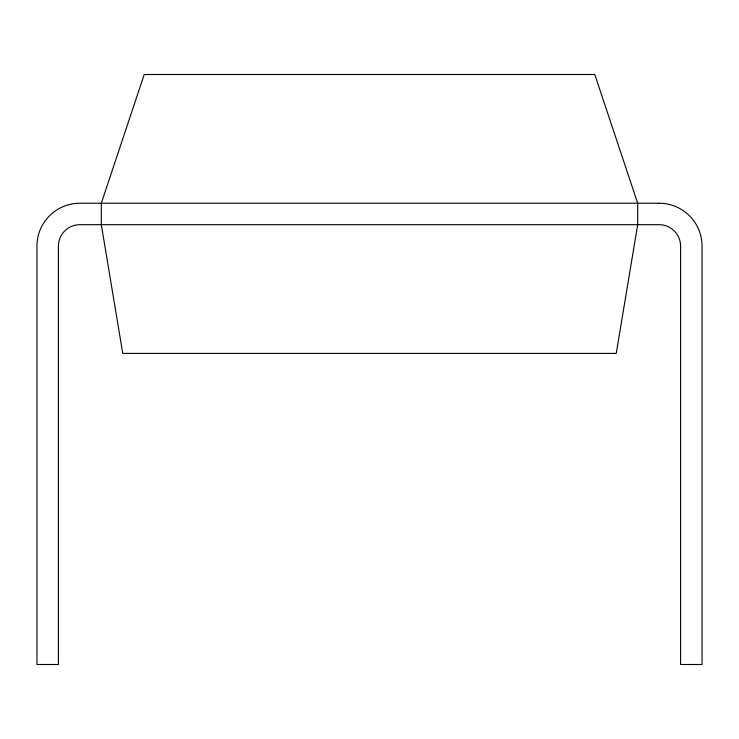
<?xml version="1.0" encoding="UTF-8"?>
<svg xmlns="http://www.w3.org/2000/svg" width="739" height="739" viewBox="0 0 739 739"><rect width="100%" height="100%" fill="white"/><g stroke="black" fill="none" stroke-linecap="round" stroke-linejoin="round"><path stroke-width="1.11" d="M637.683 224.684L616.234 353.408L122.766 353.408L101.317 224.684L101.317 203.225L144.225 74.5L594.775 74.5L637.683 203.225L637.683 224.684M659.142 203.225L79.858 203.225A42.908 42.908 0 0 0 36.95 246.133L36.95 664.5L58.409 664.5L58.409 246.133A21.459 21.459 0 0 1 79.858 224.684L659.142 224.684A21.459 21.459 0 0 1 680.591 246.133L680.591 664.5L702.05 664.5L702.05 246.133A42.908 42.908 0 0 0 659.142 203.225"/></g></svg>
